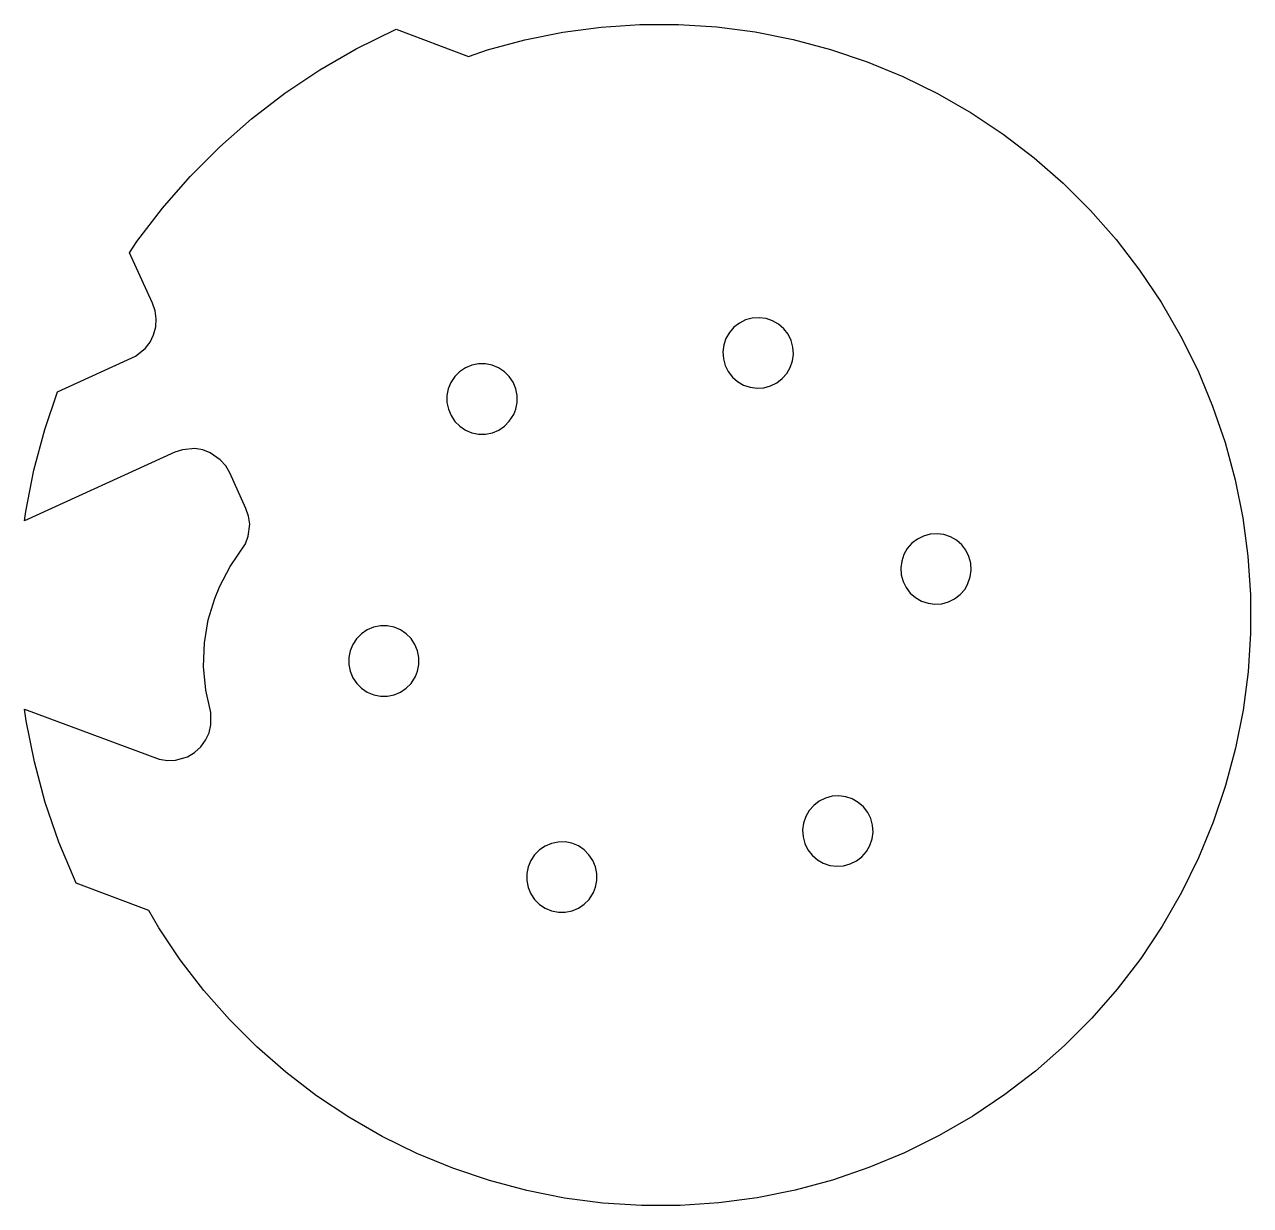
# Model space of a CAD drawing. Header units: millimetres. Extents: x 0 to 59.1, y 0 to 57.
import ezdxf

# ---------------------------------------------------------------- set-up
doc = ezdxf.new("R2010")
doc.units = ezdxf.units.MM
doc.layers.add('CUT', color=1, linetype='Continuous')

msp = doc.modelspace()

# ---------------------------------------------------------------- linework, layer by layer
at = {"layer": 'CUT'}
for points in [[(57.341, 18.49), (56.63, 16.766), (55.808, 15.092), (54.878, 13.475), (53.844, 11.923), (52.711, 10.441), (51.484, 9.037), (50.167, 7.716), (48.767, 6.484), (47.289, 5.347), (45.74, 4.308), (44.127, 3.373), (42.455, 2.545), (40.733, 1.829), (38.968, 1.227), (37.168, 0.741), (35.339, 0.374), (33.49, 0.128), (31.63, 0.003), (29.765, 0), (27.903, 0.119), (26.054, 0.359), (24.224, 0.72), (22.422, 1.2), (20.655, 1.797), (18.931, 2.508), (17.257, 3.33), (15.64, 4.26), (14.088, 5.294), (12.607, 6.427), (11.203, 7.654), (9.882, 8.971), (8.65, 10.371), (7.512, 11.849), (6.473, 13.398), (5.991, 14.23), (2.489, 15.542), (1.657, 17.52), (1.002, 19.44), (0.474, 21.399), (0.075, 23.388), (0, 23.949), (6.499, 21.525), (6.892, 21.462), (7.29, 21.478), (7.861, 21.648), (8.203, 21.852), (8.497, 22.12), (8.733, 22.441), (8.9, 22.802), (8.993, 23.189), (8.984, 23.785), (8.746, 24.867), (8.637, 26), (8.676, 27.138), (8.864, 28.26), (9.174, 29.288), (9.416, 29.875), (9.921, 30.822), (10.657, 31.916), (10.794, 32.283), (10.861, 32.866), (10.809, 33.255), (10.682, 33.626), (9.901, 35.343), (9.704, 35.683), (9.445, 35.977), (8.962, 36.31), (8.595, 36.448), (8.208, 36.511), (7.623, 36.462), (7.252, 36.335), (0, 33.036), (0.059, 33.487), (0.451, 35.477), (0.973, 37.437), (1.585, 39.25), (5.356, 40.976), (5.815, 41.342), (6.053, 41.653), (6.226, 42.005), (6.327, 42.384), (6.352, 42.775), (6.3, 43.164), (6.173, 43.535), (5.068, 45.965), (5.425, 46.502), (6.658, 48.113), (7.993, 49.641), (9.425, 51.077), (10.948, 52.417), (12.555, 53.655), (14.24, 54.784), (15.995, 55.801), (17.922, 56.747), (21.424, 55.435), (22.335, 55.746), (24.136, 56.231), (25.964, 56.598), (27.813, 56.844), (29.674, 56.969), (31.539, 56.972), (33.4, 56.853), (35.249, 56.613), (37.079, 56.252), (38.881, 55.772), (40.648, 55.176), (42.372, 54.465), (44.046, 53.642), (45.663, 52.713), (47.215, 51.679), (48.697, 50.546), (50.101, 49.318), (51.422, 48.002), (52.653, 46.602), (53.791, 45.124), (54.83, 43.575), (55.765, 41.961), (56.592, 40.29), (57.309, 38.568), (57.911, 36.803), (58.397, 35.002), (58.763, 33.174), (59.01, 31.325), (59.135, 29.464), (59.138, 27.599), (59.019, 25.738), (58.778, 23.889), (58.417, 22.059), (57.938, 20.257), (57.341, 18.49)], [(36.936, 40.429), (37.043, 40.745), (37.086, 41.076), (37.064, 41.408), (36.977, 41.73), (36.829, 42.029), (36.626, 42.293), (36.375, 42.512), (36.086, 42.678), (35.77, 42.785), (35.44, 42.828), (35.107, 42.805), (34.785, 42.719), (34.487, 42.571), (34.223, 42.367), (34.003, 42.117), (33.837, 41.828), (33.731, 41.512), (33.688, 41.181), (33.71, 40.849), (33.797, 40.527), (33.945, 40.228), (34.148, 39.964), (34.399, 39.745), (34.688, 39.579), (35.003, 39.472), (35.334, 39.429), (35.666, 39.452), (35.988, 39.538), (36.287, 39.686), (36.551, 39.89), (36.77, 40.141), (36.936, 40.429)], [(23.596, 38.159), (23.698, 38.417), (23.763, 38.744), (23.762, 39.077), (23.697, 39.404), (23.569, 39.712), (23.383, 39.989), (23.147, 40.224), (22.87, 40.409), (22.561, 40.536), (22.235, 40.6), (21.901, 40.6), (21.575, 40.534), (21.267, 40.406), (20.99, 40.221), (20.755, 39.984), (20.57, 39.707), (20.443, 39.399), (20.379, 39.072), (20.379, 38.739), (20.445, 38.412), (20.573, 38.104), (20.758, 37.828), (20.994, 37.592), (21.272, 37.408), (21.58, 37.281), (21.907, 37.216), (22.24, 37.217), (22.567, 37.282), (22.874, 37.41), (23.151, 37.596), (23.386, 37.832), (23.596, 38.159)], [(45.493, 29.958), (45.624, 30.323), (45.667, 30.654), (45.645, 30.986), (45.558, 31.308), (45.41, 31.607), (45.207, 31.871), (44.956, 32.09), (44.667, 32.256), (44.351, 32.363), (44.021, 32.406), (43.688, 32.383), (43.366, 32.297), (43.068, 32.149), (42.804, 31.945), (42.584, 31.695), (42.418, 31.406), (42.312, 31.09), (42.269, 30.759), (42.291, 30.427), (42.378, 30.105), (42.526, 29.807), (42.729, 29.542), (42.98, 29.323), (43.269, 29.157), (43.584, 29.05), (43.915, 29.007), (44.247, 29.03), (44.569, 29.117), (44.868, 29.264), (45.132, 29.468), (45.351, 29.719), (45.493, 29.958)], [(18.861, 25.517), (18.963, 25.775), (19.028, 26.102), (19.027, 26.435), (18.961, 26.762), (18.833, 27.07), (18.648, 27.346), (18.412, 27.582), (18.134, 27.766), (17.826, 27.893), (17.499, 27.958), (17.166, 27.957), (16.839, 27.892), (16.532, 27.764), (16.255, 27.578), (16.02, 27.342), (15.835, 27.065), (15.708, 26.757), (15.643, 26.43), (15.644, 26.096), (15.709, 25.77), (15.837, 25.462), (16.023, 25.185), (16.259, 24.95), (16.536, 24.765), (16.845, 24.638), (17.172, 24.574), (17.505, 24.574), (17.832, 24.64), (18.139, 24.768), (18.416, 24.953), (18.651, 25.189), (18.861, 25.517)], [(40.782, 17.365), (40.889, 17.681), (40.932, 18.011), (40.909, 18.344), (40.823, 18.666), (40.675, 18.964), (40.472, 19.228), (40.221, 19.448), (39.932, 19.614), (39.616, 19.72), (39.285, 19.763), (38.953, 19.741), (38.631, 19.654), (38.333, 19.506), (38.068, 19.303), (37.849, 19.052), (37.683, 18.763), (37.576, 18.448), (37.533, 18.117), (37.556, 17.785), (37.643, 17.463), (37.79, 17.164), (37.994, 16.9), (38.245, 16.681), (38.533, 16.515), (38.849, 16.408), (39.18, 16.365), (39.512, 16.387), (39.834, 16.474), (40.133, 16.622), (40.397, 16.825), (40.616, 17.076), (40.782, 17.365)], [(27.442, 15.095), (27.544, 15.353), (27.609, 15.68), (27.608, 16.013), (27.542, 16.34), (27.414, 16.648), (27.229, 16.924), (26.993, 17.16), (26.715, 17.344), (26.407, 17.471), (26.08, 17.536), (25.747, 17.535), (25.42, 17.47), (25.113, 17.342), (24.836, 17.156), (24.601, 16.92), (24.416, 16.643), (24.289, 16.335), (24.224, 16.008), (24.225, 15.675), (24.29, 15.348), (24.418, 15.04), (24.604, 14.763), (24.84, 14.528), (25.117, 14.343), (25.426, 14.216), (25.753, 14.152), (26.086, 14.152), (26.413, 14.218), (26.72, 14.346), (26.997, 14.531), (27.232, 14.768), (27.442, 15.095)]]:
    msp.add_lwpolyline(points, close=True, dxfattribs=at)

doc.saveas('drawing.dxf')
